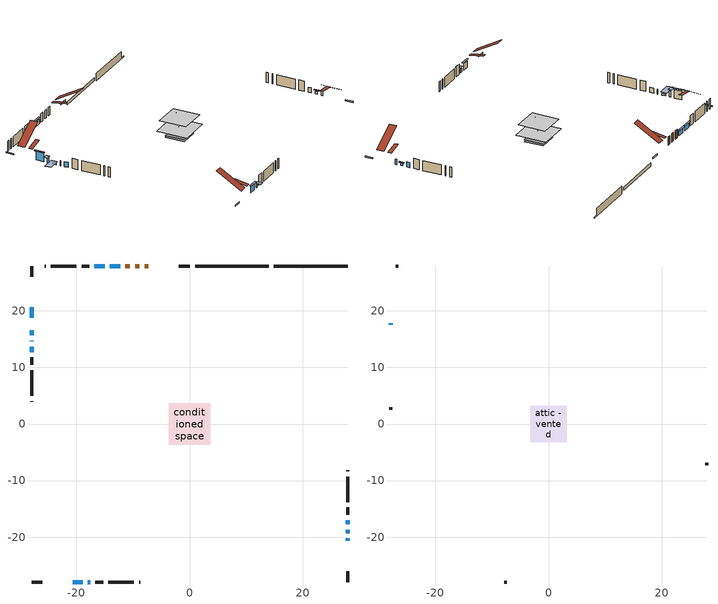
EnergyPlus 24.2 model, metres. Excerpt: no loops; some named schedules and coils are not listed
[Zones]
conditioned space
 floor outside (Floor1 construction): -1.72,-1.72 -1.72,1.72 1.72,1.72 1.72,-1.72 z0.92
 floor outside (Floor2 construction): -0.36,-0.36 -0.36,0.36 0.36,0.36 0.36,-0.36 z0.92
 floor adiabatic (Floor5 construction): -2.29,-2.29 -2.29,2.29 2.29,2.29 2.29,-2.29 z0.92
 floor adiabatic (AdiabaticFloorConstruction): -3.67,-3.67 -3.67,3.67 3.67,3.67 3.67,-3.67 z0.92
 floor foundation (Slab1 construction): -2.26,-2.26 -2.26,2.26 2.26,2.26 2.26,-2.26 z-0.91
 floor foundation (Slab2 construction): -2.29,-2.29 -2.29,2.29 2.29,2.29 2.29,-2.29 z-0.46
 wall outside (RimJoist1 construction): 0.05,27.93 -1.87,27.93 / -27.93,-27.93 -26.01,-27.93 / -27.93,27.93 -27.93,26.01 / 27.93,-27.93 27.93,-26.01 z0.92:1.22
 wall outside (AdiabaticWallConstruction 1): -7.27,27.93 -7.91,27.93 / -8.84,27.93 -9.6,27.93 / -10.53,27.93 -11.36,27.93 z0.92:2.95
 wall outside (AdiabaticWallConstruction): 27.93,-20.62 27.93,-20.2 / -27.93,14.76 -27.93,14.6 / -27.93,13.68 -27.93,12.72 / 27.93,-17.76 27.93,-17.01 z0.92:2.14; 27.93,-19.27 27.93,-18.68 z0.92:1.51; -20.62,-27.93 -18.89,-27.93 z0.92:2.44; -27.93,20.62 -27.93,18.76 z0.92:2.98; -27.93,16.6 -27.93,15.68 z0.92:1.38; -12.29,27.93 -14.07,27.93 / -14.99,27.93 -16.8,27.93 z0.92:2.09; -17.96,-27.93 -17.55,-27.93 z0.92:1.84
 wall outside (Wall1 construction): -17.73,27.93 -19.07,27.93 / -16.62,-27.93 -15.28,-27.93 / -27.93,11.79 -27.93,10.44 / 27.93,-16.08 27.93,-14.74 z0.92:3.36
 wall outside (Wall2 construction): -20,27.93 -24.53,27.93 / -14.35,-27.93 -9.82,-27.93 / -27.93,9.51 -27.93,4.99 / 27.93,-13.81 27.93,-9.28 z0.92:3.36
 wall outside (Wall3 construction): -25.46,27.93 -25.61,27.93 / -8.89,-27.93 -8.75,-27.93 / -27.93,4.06 -27.93,3.91 / 27.93,-8.35 27.93,-8.21 z0.92:3.36
 wall foundation (FoundationWall1 construction): 14.92,27.93,-0.91 14.92,27.93,0.92 26.63,27.93,0.92 26.63,27.93,-0.69 27.93,27.93,-0.69 27.93,27.93,-0.91
 wall foundation (FoundationWall2 construction): 13.99,27.93 0.98,27.93 z-0.46:0.3
 window (WindowConstruction 8): 27.93,-20.62 27.93,-20.2 z0.92:2.14
 window (WindowConstruction 5): 27.93,-19.27 27.93,-18.68 z0.92:1.51
 window (WindowConstruction 6): -20.62,-27.93 -18.89,-27.93 z0.92:2.44
 window (WindowConstruction 7): -27.93,20.62 -27.93,18.76 z0.92:2.98
 window (WindowConstruction 10): -27.93,16.6 -27.93,15.69 z0.92:1.38
 window (WindowConstruction): -27.93,14.76 -27.93,14.6 z0.92:2.14
 window (WindowConstruction 1): -27.93,13.68 -27.93,12.72 z0.92:2.14
 window (WindowConstruction 2): -12.29,27.93 -14.07,27.93 z0.92:2.09
 window (WindowConstruction 3): 27.93,-17.75 27.93,-17.01 z0.92:2.14
 window (WindowConstruction 4): -14.99,27.93 -16.8,27.93 z0.92:2.09
 window (WindowConstruction 9): -17.96,-27.93 -17.55,-27.93 z0.92:1.83
 door (Door): -7.27,27.93 -7.91,27.93 z0.92:2.95
 door (Door 1): -8.84,27.93 -9.6,27.93 z0.92:2.95
 door (Door 2): -10.53,27.93 -11.36,27.93 z0.92:2.95
 ceiling adiabatic (AdiabaticFloorConstruction): 3.67,-3.67 3.67,3.67 -3.67,3.67 -3.67,-3.67 z0.92
attic - vented
 floor to conditioned space (Floor3 construction Reversed): -3.24,-3.24 -3.24,3.24 3.24,3.24 3.24,-3.24 z3.36
 floor to conditioned space (Floor4 construction Reversed): -1.72,-1.72 -1.72,1.72 1.72,1.72 1.72,-1.72 z3.36
 wall outside (AdiabaticWallConstruction): -27.93,17.84 -27.93,17.53 z0.92:2.34
 wall outside (Wall4 construction): -26.54,27.93 -27.01,27.93 / -7.82,-27.93 -7.35,-27.93 / -27.93,2.98 -27.93,2.51 / 27.93,-7.28 27.93,-6.81 z0.92:3.36
 window (WindowConstruction 11): -27.93,17.83 -27.93,17.53 z0.92:2.34
 roof outside (Roof1 construction): -4.55,27.93,3.36 -4.55,21.91,6.87 -2.8,21.91,6.87 -2.8,27.93,3.36; -23.34,-27.93,3.36 -23.34,-21.91,6.87 -25.08,-21.91,6.87 -25.08,-27.93,3.36; -27.93,23.34,3.36 -21.91,23.34,6.87 -21.91,25.08,6.87 -27.93,25.08,3.36; 27.93,-23.34,3.36 21.91,-23.34,6.87 21.91,-25.08,6.87 27.93,-25.08,3.36
 roof outside (Roof2 construction): -6.34,27.93,3.36 -6.34,24.51,3.93 -5.47,24.51,3.93 -5.47,27.93,3.36; -21.55,-27.93,3.36 -21.55,-24.51,3.93 -22.41,-24.51,3.93 -22.41,-27.93,3.36; -27.93,21.55,3.36 -24.51,21.55,3.93 -24.51,22.41,3.93 -27.93,22.41,3.36; 27.93,-21.55,3.36 24.51,-21.55,3.93 24.51,-22.41,3.93 27.93,-22.41,3.36
shading: -27.93,17.23 -27.93,18.13 -29.15,18.13 -29.15,17.23 z2.64; 27.93,-18.38 27.93,-19.57 28.23,-19.57 28.23,-18.38 z1.8; -18.59,-27.93 -20.92,-27.93 -20.92,-28.23 -18.59,-28.23 z2.74; -27.93,18.46 -27.93,20.92 -28.23,20.92 -28.23,18.46 z3.28; -27.93,15.39 -27.93,16.9 -30.99,16.9 -30.99,15.39 z1.68; -14.36,27.93 -11.99,27.93 -11.99,28.23 -14.36,28.23 z2.39; -17.1,27.93 -14.7,27.93 -14.7,28.23 -17.1,28.23 z2.39; -17.26,-27.93 -18.26,-27.93 -18.26,-29.15 -17.26,-29.15 z2.13
[Building]
Building 1: Terrain=Suburbs
[Site:Location]
Ottawa Intl AP_ON: Latitude {deg}=45.32; Longitude {deg}=-75.67; Time Zone {hr}=-5; Elevation {m}=115; Keep Site Location Information=Yes
[Site:GroundTemperature:Shallow]
1.18808, -1.19398, -1.38475, -0.254337, 4.28362, 8.80044, 12.7163, 15.1969, 15.4076, 13.3901, 9.57408, 5.19582
[Site:WaterMainsTemperature]
Calculation Method=Schedule; Temperature Schedule=mains temperature schedule
[Material] Roughness=Rough; Thermal Absorptance=0.9
Name | Thickness {m} | Conductivity {W/m-K} | Density {kg/m3} | Specific Heat {J/kg-K} | Solar Absorptance | Visible Absorptance
asphalt or fiberglass shingles | 0.00635 | 0.162714 | 1121.4 | 1465.45 | 0.4 | 0.4
ceiling loosefill ins | 0.254 | 0.0480833 | 16.02 | 1046.75 | 0.7 | 0.7
ceiling stud and cavity | 0.1397 | 0.117886 | 65.682 | 1177.47 | 0.7 | 0.7
ceiling stud and cavity 1 | 0.0889 | 1.62859 | 20.9862 | 1087.66 | 0.7 | 0.7
concrete 4.0 in. | 0.1016 | 1.803125 | 2242.8 | 837.4 | 0.7 | 0.7
concrete 8.0 in. | 0.2032 | 1.803125 | 2242.8 | 837.4 | 0.7 | 0.7
door material | 0.04445 | 0.053851 | 512.64 | 1214.23 | 0.7 | 0.7
door material 1 | 0.04445 | 0.188738 | 512.64 | 1214.23 | 0.7 | 0.7
exterior vertical ins | 0.00202101 | 0.029427 | 32.04 | 1214.23 | 0.7 | 0.7
floor covering | 0.0127 | 9.015625 | 54.468 | 1339.84 | 0.6 | 0.6
floor covering 1 | 0.0127 | 0.0433444 | 54.468 | 1339.84 | 0.6 | 0.6
floor rigid ins | 0.051816 | 0.029427 | 32.04 | 1214.23 | 0.7 | 0.7
floor rigid ins 1; wall rigid ins | 0.512978 | 0.029427 | 32.04 | 1214.23 | 0.7 | 0.7
floor stud and cavity | 0.0889 | 0.195309 | 50.32683 | 1063.81 | 0.7 | 0.7
floor stud and cavity 1 | 0.1397 | 0.133971 | 92.3553 | 1139.71 | 0.7 | 0.7
floor stud and cavity 2 | 0.0889 | 0.221242 | 50.32683 | 1063.81 | 0.7 | 0.7
floor stud and cavity 3 | 0.1397 | 1.75129 | 37.0049 | 1207.88 | 0.7 | 0.7
furniture material conditioned space 1 | 0.1524 | 0.115458 | 640.8 | 1214.23 | 0.6 | 0.6
gypsum board | 0.0127 | 0.160291 | 801 | 837.4 | 0.6 | 0.6
gypsum board 1 | 0.00254 | 0.160291 | 801 | 837.4 | 0.6 | 0.6
gypsum board 2 | 0.0127 | 0.160291 | 801 | 837.4 | 0.7 | 0.7
osb sheathing 0.5 in. | 0.0127 | 0.115458 | 512.64 | 1214.23 | 0.7 | 0.7
osb sheathing 0.75 in. | 0.01905 | 0.115458 | 512.64 | 1214.23 | 0.7 | 0.7
rim joist stud and cavity | 0.0508 | 0.126838 | 50.32683 | 1063.81 | 0.6 | 0.6
wall stud and cavity | 0.1397 | 0.689953 | 139.0536 | 1170.24 | 0.7 | 0.7
wall stud and cavity 1 | 0.1397 | 0.0903627 | 139.0536 | 1170.24 | 0.7 | 0.7
wall stud and cavity 2 | 0.1397 | 0.147197 | 139.0536 | 1170.24 | 0.7 | 0.7
wall stud and cavity 3 | 0.0889 | 6.1454 | 50.32683 | 1063.81 | 0.6 | 0.6
wall stud and cavity 4 | 0.0889 | 0.380278 | 52.3479 | 1209.89 | 0.7 | 0.7
wall stud and cavity 5 | 0.0889 | 0.391764 | 83.0341 | 1211.67 | 0.7 | 0.7
wood siding | 0.0254 | 0.102417 | 544.68 | 1172.36 | 0.4 | 0.4
wood siding 1 | 0.00254 | 0.102417 | 544.68 | 1172.36 | 0.4 | 0.4
wood siding 2; wood siding 3; wood siding 4 | 0.0254 | 0.102417 | 544.68 | 1172.36 | 0.7 | 0.7
[WindowMaterial:SimpleGlazingSystem]
Name | U-Factor {W/m2-K} | Solar Heat Gain Coefficient
WindowMaterial | 4.69684 | 0.56
WindowMaterial 1 | 5.66551 | 0.74
WindowMaterial 10 | 4.672994 | 0.52
WindowMaterial 11 | 4.90182 | 0.6
WindowMaterial 2 | 3.27223 | 0.57
WindowMaterial 3 | 3.2711 | 0.56
WindowMaterial 4 | 3.27734 | 0.62
WindowMaterial 5 | 3.25293 | 0.39
WindowMaterial 6 | 2.94802 | 0.59
WindowMaterial 7 | 2.97414 | 0.6
WindowMaterial 8 | 2.986628 | 0.6
WindowMaterial 9 | 3.13539 | 0.43
[Construction]
AdiabaticFloorConstruction: floor stud and cavity 3, floor rigid ins 1, osb sheathing 0.75 in., floor covering 1
AdiabaticWallConstruction: wood siding 3, wall rigid ins, wall stud and cavity 4, gypsum board
AdiabaticWallConstruction 1: wood siding 4, wall rigid ins, wall stud and cavity 4, gypsum board
Door; Door 1: door material
Door 2: door material 1
Floor1 construction: floor stud and cavity, floor covering
Floor2 construction: floor stud and cavity 1, floor rigid ins, osb sheathing 0.75 in., floor covering 1
Floor3 construction Reversed: gypsum board, ceiling stud and cavity, ceiling loosefill ins
Floor4 construction Reversed: gypsum board 1, ceiling stud and cavity 1
Floor5 construction: floor stud and cavity 2, floor covering
FoundationWall1 construction: concrete 8.0 in.
FoundationWall2 construction: concrete 8.0 in., gypsum board 2
furniture construction conditioned space 1: furniture material conditioned space 1
PartitionWallConstruction: gypsum board, wall stud and cavity 5, gypsum board
RimJoist1 construction: wood siding 2, rim joist stud and cavity
Roof1 construction; Roof2 construction: asphalt or fiberglass shingles
Slab1 construction; Slab2 construction: concrete 4.0 in.
Wall1 construction: wood siding, osb sheathing 0.5 in., wall stud and cavity, gypsum board
Wall2 construction: wood siding, osb sheathing 0.5 in., wall stud and cavity 1, gypsum board
Wall3 construction: wood siding, osb sheathing 0.5 in., wall stud and cavity 2, gypsum board
Wall4 construction: wood siding 1, wall stud and cavity 3
WindowConstruction: WindowMaterial
WindowConstruction 1: WindowMaterial 1
WindowConstruction 10: WindowMaterial 10
WindowConstruction 11: WindowMaterial 11
WindowConstruction 2: WindowMaterial 2
WindowConstruction 3: WindowMaterial 3
WindowConstruction 4: WindowMaterial 4
WindowConstruction 5: WindowMaterial 5
WindowConstruction 6: WindowMaterial 6
WindowConstruction 7: WindowMaterial 7
WindowConstruction 8: WindowMaterial 8
WindowConstruction 9: WindowMaterial 9
[Zone] Multiplier=1; Part of Total Floor Area=Yes
Name | Volume {m3}
attic - vented | 23.1253
conditioned space | 193.1
[Space]
Name | Zone | Volume {m3}
attic - vented 1 | attic - vented | 23.1253
conditioned space 1 | conditioned space | 193.1
[ZoneInfiltration:EffectiveLeakageArea]
infil attic - vented 1: Zone or Space=attic - vented 1; Schedule=Always On Discrete; Effective Air Leakage Area {cm2}=2267.37; Stack Coefficient=0.00041387; Wind Coefficient=1.37452e-05
[ZoneMixing]
whole house fan mix: Zone or Space=attic - vented; Schedule=Always On Continuous; Design Flow Rate Calculation Method=Flow/Zone; Design Flow Rate {m3/s}=0; Source Zone or Space=conditioned space
[SurfaceProperty:ExposedFoundationPerimeter] Exposed Perimeter Calculation Method=TotalExposedPerimeter; Total Exposed Perimeter {m}=13.015
Slab1; Slab2
[InternalMass] Zone or ZoneList=conditioned space; Space or SpaceList=conditioned space 1
Name | Construction | Surface Area {m2}
furniture mass conditioned space 1 | furniture construction conditioned space 1 | 51.452
partition wall mass | PartitionWallConstruction | 107.65
[Lights]
interior lighting: Zone or ZoneList or Space or SpaceList=conditioned space 1; Schedule=interior lighting schedule; Design Level Calculation Method=LightingLevel; Lighting Level {W}=343.2; Return Air Fraction=0; Fraction Radiant=0.6; Fraction Visible=0.2; Fraction Replaceable=1
[People]
occupants: Zone or ZoneList or Space or SpaceList=conditioned space 1; Number of People Schedule=occupants schedule; Number of People Calculation Method=People; Number of People=3; Fraction Radiant=0.314171; Sensible Heat Fraction=0.56303; Activity Level Schedule=occupants activity schedule; Carbon Dioxide Generation Rate {m3/s-W}=0; Enable ASHRAE 55 Comfort Warnings=No; Mean Radiant Temperature Calculation Type=EnclosureAveraged
[ElectricEquipment] Zone or ZoneList or Space or SpaceList=conditioned space 1; Design Level Calculation Method=EquipmentLevel
Name | Schedule | Design Level {W} | Fraction Latent | Fraction Radiant | Fraction Lost
clothes dryer | clothes dryer schedule | 140.772 | 0.015 | 0.081 | 0.85
clothes washer | clothes washer schedule | 32.1985 | 0.03 | 0.162 | 0.7
cooking range | cooking range schedule | 215.147 | 0.08 | 0.432 | 0.2
dishwasher | dishwasher schedule | 66.8632 | 0.3 | 0.18 | 0.4
fridge | fridge schedule | 72.9452 | 0 | 0.6 | 0
mech vent bath fan 0 | mech vent bath fan 0 schedule | 25.1 | 0 | 0 | 1
mech vent house fan | mech vent house fan schedule | 0 | 0 | 0 | 1
mech vent house fan cfis | mech vent house fan cfis schedule | 0 | 0 | 0 | 0
misc plug loads | misc plug loads schedule | 494.7 | 0.045 | 0.513 | 0.1
whole house fan | Always On Discrete | 0 | 0 | 0 | 1
[OtherEquipment] Zone or ZoneList or Space or SpaceList=conditioned space 1; Design Level Calculation Method=EquipmentLevel
Name | Fuel Type | Schedule | Design Level {W} | Fraction Latent | Fraction Radiant | Fraction Lost
clothes dryer 1 | Electricity | clothes dryer schedule | 0 | 0.015 | 0.081 | 0.85
cooking range 1 | Electricity | cooking range schedule | 0 | 0.08 | 0.432 | 0.2
general water use latent | None | general water use schedule | 62.594 | 1 | 0 | 0
general water use sensible | None | general water use schedule | -61.6891 | 0 | 0.6 | 0
mech vent house fan latent load | None | Always On Discrete | 0 | 1 | 0 | 0
mech vent house fan sensible load | None | Always On Discrete | 0 | 0 | 0 | 0
water heater energy adjustment1 | Electricity | Always On Discrete | 0.01 | 0 | 0 | 1
[ZoneInfiltration:DesignFlowRate] Zone or ZoneList or Space or SpaceList=conditioned space 1; Schedule=Always On Discrete; Design Flow Rate Calculation Method=Flow/Zone; Design Flow Rate {m3/s}=0
infil flow; natural vent flow; whole house fan flow
[ZoneControl:Thermostat]
conditioned space Thermostat: Zone or ZoneList=conditioned space; Control Type Schedule=conditioned space Thermostat Schedule; Control 1=conditioned space temperature setpoint; Temperature Difference Between Cutout And Setpoint {deltaC}=0
[ThermostatSetpoint:DualSetpoint]
conditioned space temperature setpoint: Heating Setpoint Temperature Schedule=heating setpoint; Cooling Setpoint Temperature Schedule=cooling setpoint
[AirLoopHVAC:UnitarySystem]
unit heater unitary system: Control Type=Load; Controlling Zone or Thermostat Location=conditioned space; Dehumidification Control Type=None; Availability Schedule=Always On Discrete; Supply Fan=unit heater supply fan; Fan Placement=BlowThrough; Supply Air Fan Operating Mode Schedule=unit heater auto fan schedule; Heating Coil=unit heater htg coil; DX Heating Coil Sizing Ratio=1; Use DOAS DX Cooling Coil=No; Minimum Supply Air Temperature {C}=2; Latent Load Control=SensibleOnlyLoadControl; Cooling Supply Air Flow Rate Method=None; Heating Supply Air Flow Rate Method=SupplyAirFlowRate; Heating Supply Air Flow Rate {m3/s}=0.00141584; No Load Supply Air Flow Rate Method=SupplyAirFlowRate; No Load Supply Air Flow Rate {m3/s}=0; No Load Supply Air Flow Rate Control Set To Low Speed=Yes; Maximum Supply Air Temperature {C}=48.8889; Maximum Outdoor Dry-Bulb Temperature for Supplemental Heater Operation {C}=21; Ancillary On-Cycle Electric Power {W}=0; Ancillary Off-Cycle Electric Power {W}=0
[Zone equipment]
conditioned space: electric baseboard, unit heater unitary system
[Foundation:Kiva] Initial Indoor Air Temperature {C}=18; Wall Depth Below Slab {m}=0.2032
Name | Wall Height Above Grade {m} | Custom Block Material Name 1 | Custom Block Depth 1 {m} | Custom Block X Position 1 {m} | Custom Block Z Position 1 {m}
Foundation Kiva 1 | 0.919978
Foundation Kiva 2 | 0.299984 | exterior vertical ins | 0.759988 | 0.2159 | 0
[Foundation:Kiva:Settings]
Soil Conductivity {W/m-K}=0.849921; Soil Density {kg/m3}=1842.3; Soil Specific Heat {J/kg-K}=418.7; Ground Solar Absorptivity=0.9; Ground Thermal Absorptivity=0.9; Ground Surface Roughness {m}=0.03; Far-Field Width {m}=40; Deep-Ground Boundary Condition=ZeroFlux; Deep-Ground Depth {m}=40; Minimum Cell Dimension {m}=0.2; Maximum Cell Growth Coefficient=3; Simulation Timestep=Timestep
[Exterior:Lights]
exterior lighting: Schedule=exterior lighting schedule; Design Level {W}=75.6
[EnergyManagementSystem:Sensor] Output:Variable or Output:Meter Index Key=conditioned space
Name | Output:Variable or Output:Meter
conditioned_space_clg_unmet_s | Zone Cooling Setpoint Not Met Time
conditioned_space_htg_unmet_s | Zone Heating Setpoint Not Met Time
fridge_tin_s; tin_s; tin_s_1 | Zone Mean Air Temperature
tout_s | Zone Outdoor Air Drybulb Temperature
win_s | Zone Air Humidity Ratio
[Schedule:Constant]
Name | Hourly Value
Always On Continuous; mech vent house fan schedule; mech vent house fan cfis schedule; Always On Discrete | 1
occupants activity schedule | 117.228
fridge schedule; unit heater auto fan schedule | 0
[Schedule:Week:Daily]
interior lighting schedule Week Rule - Jan1-Jan27: interior lighting schedule day, interior lighting schedule day, interior lighting schedule day, interior lighting schedule day, interior lighting schedule day, interior lighting schedule day, interior lighting schedule day, interior lighting schedule default day, interior lighting schedule default day, interior lighting schedule default day, interior lighting schedule default day, interior lighting schedule default day
interior lighting schedule Week Rule - Jan28-Feb3: interior lighting schedule day, interior lighting schedule day, interior lighting schedule day, interior lighting schedule day, interior lighting schedule day 1, interior lighting schedule day 1, interior lighting schedule day 1, interior lighting schedule default day, interior lighting schedule default day, interior lighting schedule default day, interior lighting schedule default day, interior lighting schedule default day
interior lighting schedule Week Rule - Feb4-Feb24: interior lighting schedule day 1, interior lighting schedule day 1, interior lighting schedule day 1, interior lighting schedule day 1, interior lighting schedule day 1, interior lighting schedule day 1, interior lighting schedule day 1, interior lighting schedule default day, interior lighting schedule default day, interior lighting schedule default day, interior lighting schedule default day, interior lighting schedule default day
interior lighting schedule Week Rule - Feb25-Mar3: interior lighting schedule day 1, interior lighting schedule day 1, interior lighting schedule day 1, interior lighting schedule day 1, interior lighting schedule day 2, interior lighting schedule day 2, interior lighting schedule day 2, interior lighting schedule default day, interior lighting schedule default day, interior lighting schedule default day, interior lighting schedule default day, interior lighting schedule default day
interior lighting schedule Week Rule - Mar4-Mar31: interior lighting schedule day 2, interior lighting schedule day 2, interior lighting schedule day 2, interior lighting schedule day 2, interior lighting schedule day 2, interior lighting schedule day 2, interior lighting schedule day 2, interior lighting schedule default day, interior lighting schedule default day, interior lighting schedule default day, interior lighting schedule default day, interior lighting schedule default day
interior lighting schedule Week Rule - Apr1-Apr28: interior lighting schedule day 3, interior lighting schedule day 3, interior lighting schedule day 3, interior lighting schedule day 3, interior lighting schedule day 3, interior lighting schedule day 3, interior lighting schedule day 3, interior lighting schedule default day, interior lighting schedule default day, interior lighting schedule default day, interior lighting schedule default day, interior lighting schedule default day
interior lighting schedule Week Rule - Apr29-May5: interior lighting schedule day 3, interior lighting schedule day 3, interior lighting schedule day 4, interior lighting schedule day 4, interior lighting schedule day 4, interior lighting schedule day 4, interior lighting schedule day 4, interior lighting schedule default day, interior lighting schedule default day, interior lighting schedule default day, interior lighting schedule default day, interior lighting schedule default day
interior lighting schedule Week Rule - May6-May26: interior lighting schedule day 4, interior lighting schedule day 4, interior lighting schedule day 4, interior lighting schedule day 4, interior lighting schedule day 4, interior lighting schedule day 4, interior lighting schedule day 4, interior lighting schedule default day, interior lighting schedule default day, interior lighting schedule default day, interior lighting schedule default day, interior lighting schedule default day
interior lighting schedule Week Rule - May27-Jun2: interior lighting schedule day 4, interior lighting schedule day 4, interior lighting schedule day 4, interior lighting schedule day 4, interior lighting schedule day 4, interior lighting schedule day 5, interior lighting schedule day 5, interior lighting schedule default day, interior lighting schedule default day, interior lighting schedule default day, interior lighting schedule default day, interior lighting schedule default day
interior lighting schedule Week Rule - Jun3-Jun30: interior lighting schedule day 5, interior lighting schedule day 5, interior lighting schedule day 5, interior lighting schedule day 5, interior lighting schedule day 5, interior lighting schedule day 5, interior lighting schedule day 5, interior lighting schedule default day, interior lighting schedule default day, interior lighting schedule default day, interior lighting schedule default day, interior lighting schedule default day
interior lighting schedule Week Rule - Jul1-Jul28: interior lighting schedule day 6, interior lighting schedule day 6, interior lighting schedule day 6, interior lighting schedule day 6, interior lighting schedule day 6, interior lighting schedule day 6, interior lighting schedule day 6, interior lighting schedule default day, interior lighting schedule default day, interior lighting schedule default day, interior lighting schedule default day, interior lighting schedule default day
interior lighting schedule Week Rule - Jul29-Aug4: interior lighting schedule day 6, interior lighting schedule day 6, interior lighting schedule day 6, interior lighting schedule day 7, interior lighting schedule day 7, interior lighting schedule day 7, interior lighting schedule day 7, interior lighting schedule default day, interior lighting schedule default day, interior lighting schedule default day, interior lighting schedule default day, interior lighting schedule default day
interior lighting schedule Week Rule - Aug5-Aug25: interior lighting schedule day 7, interior lighting schedule day 7, interior lighting schedule day 7, interior lighting schedule day 7, interior lighting schedule day 7, interior lighting schedule day 7, interior lighting schedule day 7, interior lighting schedule default day, interior lighting schedule default day, interior lighting schedule default day, interior lighting schedule default day, interior lighting schedule default day
interior lighting schedule Week Rule - Aug26-Sep1: interior lighting schedule day 7, interior lighting schedule day 7, interior lighting schedule day 7, interior lighting schedule day 7, interior lighting schedule day 7, interior lighting schedule day 7, interior lighting schedule day 8, interior lighting schedule default day, interior lighting schedule default day, interior lighting schedule default day, interior lighting schedule default day, interior lighting schedule default day
interior lighting schedule Week Rule - Sep2-Sep29: interior lighting schedule day 8, interior lighting schedule day 8, interior lighting schedule day 8, interior lighting schedule day 8, interior lighting schedule day 8, interior lighting schedule day 8, interior lighting schedule day 8, interior lighting schedule default day, interior lighting schedule default day, interior lighting schedule default day, interior lighting schedule default day, interior lighting schedule default day
interior lighting schedule Week Rule - Sep30-Oct6: interior lighting schedule day 8, interior lighting schedule day 9, interior lighting schedule day 9, interior lighting schedule day 9, interior lighting schedule day 9, interior lighting schedule day 9, interior lighting schedule day 9, interior lighting schedule default day, interior lighting schedule default day, interior lighting schedule default day, interior lighting schedule default day, interior lighting schedule default day
interior lighting schedule Week Rule - Oct7-Oct27: interior lighting schedule day 9, interior lighting schedule day 9, interior lighting schedule day 9, interior lighting schedule day 9, interior lighting schedule day 9, interior lighting schedule day 9, interior lighting schedule day 9, interior lighting schedule default day, interior lighting schedule default day, interior lighting schedule default day, interior lighting schedule default day, interior lighting schedule default day
interior lighting schedule Week Rule - Oct28-Nov3: interior lighting schedule day 9, interior lighting schedule day 9, interior lighting schedule day 9, interior lighting schedule day 9, interior lighting schedule day 10, interior lighting schedule day 10, interior lighting schedule day 10, interior lighting schedule default day, interior lighting schedule default day, interior lighting schedule default day, interior lighting schedule default day, interior lighting schedule default day
interior lighting schedule Week Rule - Nov4-Nov24: interior lighting schedule day 10, interior lighting schedule day 10, interior lighting schedule day 10, interior lighting schedule day 10, interior lighting schedule day 10, interior lighting schedule day 10, interior lighting schedule day 10, interior lighting schedule default day, interior lighting schedule default day, interior lighting schedule default day, interior lighting schedule default day, interior lighting schedule default day
interior lighting schedule Week Rule - Nov25-Dec1: interior lighting schedule day 10, interior lighting schedule day 10, interior lighting schedule day 10, interior lighting schedule day 10, interior lighting schedule day 10, interior lighting schedule day 10, interior lighting schedule day 11, interior lighting schedule default day, interior lighting schedule default day, interior lighting schedule default day, interior lighting schedule default day, interior lighting schedule default day
interior lighting schedule Week Rule - Dec2-Dec31: interior lighting schedule day 11, interior lighting schedule day 11, interior lighting schedule day 11, interior lighting schedule day 11, interior lighting schedule day 11, interior lighting schedule day 11, interior lighting schedule day 11, interior lighting schedule default day, interior lighting schedule default day, interior lighting schedule default day, interior lighting schedule default day, interior lighting schedule default day
occupants schedule Week Rule - Jan1-Dec31: occupants schedule day, occupants schedule day, occupants schedule day, occupants schedule day, occupants schedule day, occupants schedule day, occupants schedule day, occupants schedule default day, occupants schedule default day, occupants schedule default day, occupants schedule default day, occupants schedule default day
clothes dryer schedule Week Rule - Jan1-Dec31: clothes dryer schedule day, clothes dryer schedule day, clothes dryer schedule day, clothes dryer schedule day, clothes dryer schedule day, clothes dryer schedule day, clothes dryer schedule day, clothes dryer schedule default day, clothes dryer schedule default day, clothes dryer schedule default day, clothes dryer schedule default day, clothes dryer schedule default day
clothes washer schedule Week Rule - Jan1-Dec31: clothes washer schedule day, clothes washer schedule day, clothes washer schedule day, clothes washer schedule day, clothes washer schedule day, clothes washer schedule day, clothes washer schedule day, clothes washer schedule default day, clothes washer schedule default day, clothes washer schedule default day, clothes washer schedule default day, clothes washer schedule default day
cooking range schedule Week Rule - Jan1-Dec31: cooking range schedule day, cooking range schedule day, cooking range schedule day, cooking range schedule day, cooking range schedule day, cooking range schedule day, cooking range schedule day, cooking range schedule default day, cooking range schedule default day, cooking range schedule default day, cooking range schedule default day, cooking range schedule default day
dishwasher schedule Week Rule - Jan1-Dec31: dishwasher schedule day, dishwasher schedule day, dishwasher schedule day, dishwasher schedule day, dishwasher schedule day, dishwasher schedule day, dishwasher schedule day, dishwasher schedule default day, dishwasher schedule default day, dishwasher schedule default day, dishwasher schedule default day, dishwasher schedule default day
mech vent bath fan 0 schedule Week Rule - Jan1-Dec31: mech vent bath fan 0 schedule day, mech vent bath fan 0 schedule day, mech vent bath fan 0 schedule day, mech vent bath fan 0 schedule day, mech vent bath fan 0 schedule day, mech vent bath fan 0 schedule day, mech vent bath fan 0 schedule day, mech vent bath fan 0 schedule default day, mech vent bath fan 0 schedule default day, mech vent bath fan 0 schedule default day, mech vent bath fan 0 schedule default day, mech vent bath fan 0 schedule default day
misc plug loads schedule Week Rule - Jan1-Dec31: misc plug loads schedule day, misc plug loads schedule day, misc plug loads schedule day, misc plug loads schedule day, misc plug loads schedule day, misc plug loads schedule day, misc plug loads schedule day, misc plug loads schedule default day, misc plug loads schedule default day, misc plug loads schedule default day, misc plug loads schedule default day, misc plug loads schedule default day
general water use schedule Week Rule - Jan1-Dec31: general water use schedule day, general water use schedule day, general water use schedule day, general water use schedule day, general water use schedule day, general water use schedule day, general water use schedule day, general water use schedule default day, general water use schedule default day, general water use schedule default day, general water use schedule default day, general water use schedule default day
exterior lighting schedule Week Rule - Jan1-Jan27: exterior lighting schedule day, exterior lighting schedule day, exterior lighting schedule day, exterior lighting schedule day, exterior lighting schedule day, exterior lighting schedule day, exterior lighting schedule day, exterior lighting schedule default day, exterior lighting schedule default day, exterior lighting schedule default day, exterior lighting schedule default day, exterior lighting schedule default day
exterior lighting schedule Week Rule - Jan28-Feb3: exterior lighting schedule day, exterior lighting schedule day, exterior lighting schedule day, exterior lighting schedule day, exterior lighting schedule day 1, exterior lighting schedule day 1, exterior lighting schedule day 1, exterior lighting schedule default day, exterior lighting schedule default day, exterior lighting schedule default day, exterior lighting schedule default day, exterior lighting schedule default day
exterior lighting schedule Week Rule - Feb4-Feb24: exterior lighting schedule day 1, exterior lighting schedule day 1, exterior lighting schedule day 1, exterior lighting schedule day 1, exterior lighting schedule day 1, exterior lighting schedule day 1, exterior lighting schedule day 1, exterior lighting schedule default day, exterior lighting schedule default day, exterior lighting schedule default day, exterior lighting schedule default day, exterior lighting schedule default day
exterior lighting schedule Week Rule - Feb25-Mar3: exterior lighting schedule day 1, exterior lighting schedule day 1, exterior lighting schedule day 1, exterior lighting schedule day 1, exterior lighting schedule day 2, exterior lighting schedule day 2, exterior lighting schedule day 2, exterior lighting schedule default day, exterior lighting schedule default day, exterior lighting schedule default day, exterior lighting schedule default day, exterior lighting schedule default day
exterior lighting schedule Week Rule - Mar4-Mar31: exterior lighting schedule day 2, exterior lighting schedule day 2, exterior lighting schedule day 2, exterior lighting schedule day 2, exterior lighting schedule day 2, exterior lighting schedule day 2, exterior lighting schedule day 2, exterior lighting schedule default day, exterior lighting schedule default day, exterior lighting schedule default day, exterior lighting schedule default day, exterior lighting schedule default day
exterior lighting schedule Week Rule - Apr1-Apr28: exterior lighting schedule day 3, exterior lighting schedule day 3, exterior lighting schedule day 3, exterior lighting schedule day 3, exterior lighting schedule day 3, exterior lighting schedule day 3, exterior lighting schedule day 3, exterior lighting schedule default day, exterior lighting schedule default day, exterior lighting schedule default day, exterior lighting schedule default day, exterior lighting schedule default day
exterior lighting schedule Week Rule - Apr29-May5: exterior lighting schedule day 3, exterior lighting schedule day 3, exterior lighting schedule day 4, exterior lighting schedule day 4, exterior lighting schedule day 4, exterior lighting schedule day 4, exterior lighting schedule day 4, exterior lighting schedule default day, exterior lighting schedule default day, exterior lighting schedule default day, exterior lighting schedule default day, exterior lighting schedule default day
[Schedule:Year]
interior lighting schedule: interior lighting schedule Week Rule - Jan1-Jan27, 1, 1, 1, 27, interior lighting schedule Week Rule - Jan28-Feb3, 1, 28, 2, 3, interior lighting schedule Week Rule - Feb4-Feb24, 2, 4, 2, 24, interior lighting schedule Week Rule - Feb25-Mar3, 2, 25, 3, 3, interior lighting schedule Week Rule - Mar4-Mar31, 3, 4, 3, 31, interior lighting schedule Week Rule - Apr1-Apr28, 4, 1, 4, 28, interior lighting schedule Week Rule - Apr29-May5, 4, 29, 5, 5, interior lighting schedule Week Rule - May6-May26, 5, 6, 5, 26, interior lighting schedule Week Rule - May27-Jun2, 5, 27, 6, 2, interior lighting schedule Week Rule - Jun3-Jun30, 6, 3, 6, 30, interior lighting schedule Week Rule - Jul1-Jul28, 7, 1, 7, 28, interior lighting schedule Week Rule - Jul29-Aug4, 7, 29, 8, 4, interior lighting schedule Week Rule - Aug5-Aug25, 8, 5, 8, 25, interior lighting schedule Week Rule - Aug26-Sep1, 8, 26, 9, 1, interior lighting schedule Week Rule - Sep2-Sep29, 9, 2, 9, 29, interior lighting schedule Week Rule - Sep30-Oct6, 9, 30, 10, 6, interior lighting schedule Week Rule - Oct7-Oct27, 10, 7, 10, 27, interior lighting schedule Week Rule - Oct28-Nov3, 10, 28, 11, 3, interior lighting schedule Week Rule - Nov4-Nov24, 11, 4, 11, 24, interior lighting schedule Week Rule - Nov25-Dec1, 11, 25, 12, 1, interior lighting schedule Week Rule - Dec2-Dec31, 12, 2, 12, 31
occupants schedule: occupants schedule Week Rule - Jan1-Dec31, 1, 1, 12, 31
clothes dryer schedule: clothes dryer schedule Week Rule - Jan1-Dec31, 1, 1, 12, 31
clothes washer schedule: clothes washer schedule Week Rule - Jan1-Dec31, 1, 1, 12, 31
cooking range schedule: cooking range schedule Week Rule - Jan1-Dec31, 1, 1, 12, 31
dishwasher schedule: dishwasher schedule Week Rule - Jan1-Dec31, 1, 1, 12, 31
mech vent bath fan 0 schedule: mech vent bath fan 0 schedule Week Rule - Jan1-Dec31, 1, 1, 12, 31
misc plug loads schedule: misc plug loads schedule Week Rule - Jan1-Dec31, 1, 1, 12, 31
general water use schedule: general water use schedule Week Rule - Jan1-Dec31, 1, 1, 12, 31
exterior lighting schedule: exterior lighting schedule Week Rule - Jan1-Jan27, 1, 1, 1, 27, exterior lighting schedule Week Rule - Jan28-Feb3, 1, 28, 2, 3, exterior lighting schedule Week Rule - Feb4-Feb24, 2, 4, 2, 24, exterior lighting schedule Week Rule - Feb25-Mar3, 2, 25, 3, 3, exterior lighting schedule Week Rule - Mar4-Mar31, 3, 4, 3, 31, exterior lighting schedule Week Rule - Apr1-Apr28, 4, 1, 4, 28, exterior lighting schedule Week Rule - Apr29-May5, 4, 29, 5, 5, exterior lighting schedule Week Rule - May6-May26, 5, 6, 5, 26, exterior lighting schedule Week Rule - May27-Jun2, 5, 27, 6, 2, exterior lighting schedule Week Rule - Jun3-Jun30, 6, 3, 6, 30, exterior lighting schedule Week Rule - Jul1-Jul28, 7, 1, 7, 28, exterior lighting schedule Week Rule - Jul29-Aug4, 7, 29, 8, 4, exterior lighting schedule Week Rule - Aug5-Aug25, 8, 5, 8, 25, exterior lighting schedule Week Rule - Aug26-Sep1, 8, 26, 9, 1, exterior lighting schedule Week Rule - Sep2-Sep29, 9, 2, 9, 29, exterior lighting schedule Week Rule - Sep30-Oct6, 9, 30, 10, 6, exterior lighting schedule Week Rule - Oct7-Oct27, 10, 7, 10, 27, exterior lighting schedule Week Rule - Oct28-Nov3, 10, 28, 11, 3, exterior lighting schedule Week Rule - Nov4-Nov24, 11, 4, 11, 24, exterior lighting schedule Week Rule - Nov25-Dec1, 11, 25, 12, 1, exterior lighting schedule Week Rule - Dec2-Dec31, 12, 2, 12, 31
[Schedule:Compact]
conditioned space Thermostat Schedule: Through: 12/31, For: AllDays, Until: 24:00, 4
mains temperature schedule: Through: 01/01, For: AllDays, Until: 24:00, 5.98056, Through: 01/02, For: AllDays, Until: 24:00, 5.90111, Through: 01/03, For: AllDays, Until: 24:00, 5.82222, Through: 01/04, For: AllDays, Until: 24:00, 5.74556, Through: 01/05, For: AllDays, Until: 24:00, 5.66944, Through: 01/06, For: AllDays, Until: 24:00, 5.595, Through: 01/07, For: AllDays, Until: 24:00, 5.52222, Through: 01/08, For: AllDays, Until: 24:00, 5.45, Through: 01/09, For: AllDays, Until: 24:00, 5.38, Through: 01/10, For: AllDays, Until: 24:00, 5.31111, Through: 01/11, For: AllDays, Until: 24:00, 5.24333, Through: 01/12, For: AllDays, Until: 24:00, 5.17778, Through: 01/13, For: AllDays, Until: 24:00, 5.11333, Through: 01/14, For: AllDays, Until: 24:00, 5.05, Through: 01/15, For: AllDays, Until: 24:00, 4.98833, Through: 01/16, For: AllDays, Until: 24:00, 4.92889, Through: 01/17, For: AllDays, Until: 24:00, 4.87, Through: 01/18, For: AllDays, Until: 24:00, 4.81333, Through: 01/19, For: AllDays, Until: 24:00, 4.75833, Through: 01/20, For: AllDays, Until: 24:00, 4.70444, Through: 01/21, For: AllDays, Until: 24:00, 4.65278, Through: 01/22, For: AllDays, Until: 24:00, 4.60222, Through: 01/23, For: AllDays, Until: 24:00, 4.55333, Through: 01/24, For: AllDays, Until: 24:00, 4.50667, Through: 01/25, For: AllDays, Until: 24:00, 4.46111, Through: 01/26, For: AllDays, Until: 24:00, 4.41722, Through: 01/27, For: AllDays, Until: 24:00, 4.37556, Through: 01/28, For: AllDays, Until: 24:00, 4.335, Through: 01/29, For: AllDays, Until: 24:00, 4.29667, Through: 01/30, For: AllDays, Until: 24:00, 4.26, Through: 01/31, For: AllDays, Until: 24:00, 4.225, Through: 02/01, For: AllDays, Until: 24:00, 4.19167, Through: 02/02, For: AllDays, Until: 24:00, 4.16, Through: 02/03, For: AllDays, Until: 24:00, 4.13056, Through: 02/04, For: AllDays, Until: 24:00, 4.10278, Through: 02/05, For: AllDays, Until: 24:00, 4.07667, Through: 02/06, For: AllDays, Until: 24:00, 4.05222, Through: 02/07, For: AllDays, Until: 24:00, 4.03, Through: 02/08, For: AllDays, Until: 24:00, 4.00889, Through: 02/09, For: AllDays, Until: 24:00, 3.99056, Through: 02/10, For: AllDays, Until: 24:00, 3.97333, Through: 02/11, For: AllDays, Until: 24:00, 3.95833, Through: 02/12, For: AllDays, Until: 24:00, 3.945, Through: 02/13, For: AllDays, Until: 24:00, 3.93333, Through: 02/14, For: AllDays, Until: 24:00, 3.92389, Through: 02/15, For: AllDays, Until: 24:00, 3.91611, Through: 02/16, For: AllDays, Until: 24:00, 3.91, Through: 02/17, For: AllDays, Until: 24:00, 3.90611, Through: 02/18, For: AllDays, Until: 24:00, 3.90389, Through: 02/19, For: AllDays, Until: 24:00, 3.90389, Through: 02/20, For: AllDays, Until: 24:00, 3.905, Through: 02/21, For: AllDays, Until: 24:00, 3.90889, Through: 02/22, For: AllDays, Until: 24:00, 3.91389, Through: 02/23, For: AllDays, Until: 24:00, 3.92111, Through: 02/24, For: AllDays, Until: 24:00, 3.93, Through: 02/25, For: AllDays, Until: 24:00, 3.94056, Through: 02/26, For: AllDays, Until: 24:00, 3.95333, Through: 02/27, For: AllDays, Until: 24:00, 3.96778, Through: 02/28, For: AllDays, Until: 24:00, 3.98444, Through: 03/01, For: AllDays, Until: 24:00, 4.00278, Through: 03/02, For: AllDays, Until: 24:00, 4.02278, Through: 03/03, For: AllDays, Until: 24:00, 4.04444, Through: 03/04, For: AllDays, Until: 24:00, 4.06833, Through: 03/05, For: AllDays, Until: 24:00, 4.09389, Through: 03/06, For: AllDays, Until: 24:00, 4.12111, Through: 03/07, For: AllDays, Until: 24:00, 4.15, Through: 03/08, For: AllDays, Until: 24:00, 4.18111, Through: 03/09, For: AllDays, Until: 24:00, 4.21333, Through: 03/10, For: AllDays, Until: 24:00, 4.24778, Through: 03/11, For: AllDays, Until: 24:00, 4.28389, Through: 03/12, For: AllDays, Until: 24:00, 4.32222, Through: 03/13, For: AllDays, Until: 24:00, 4.36167, Through: 03/14, For: AllDays, Until: 24:00, 4.40333, Through: 03/15, For: AllDays, Until: 24:00, 4.44611, Through: 03/16, For: AllDays, Until: 24:00, 4.49111, Through: 03/17, For: AllDays, Until: 24:00, 4.53722, Through: 03/18, For: AllDays, Until: 24:00, 4.58556, Through: 03/19, For: AllDays, Until: 24:00, 4.63556, Through: 03/20, For: AllDays, Until: 24:00, 4.68667, Through: 03/21, For: AllDays, Until: 24:00, 4.74, Through: 03/22, For: AllDays, Until: 24:00, 4.79444, Through: 03/23, For: AllDays, Until: 24:00, 4.85111, Through: 03/24, For: AllDays, Until: 24:00, 4.90889, Through: 03/25, For: AllDays, Until: 24:00, 4.96833, Through: 03/26, For: AllDays, Until: 24:00, 5.02944, Through: 03/27, For: AllDays, Until: 24:00, 5.09167, Through: 03/28, For: AllDays, Until: 24:00, 5.15556, Through: 03/29, For: AllDays, Until: 24:00, 5.22111, Through: 03/30, For: AllDays, Until: 24:00, 5.28833, Through: 03/31, For: AllDays, Until: 24:00, 5.35667, Through: 04/01, For: AllDays, Until: 24:00, 5.42667, Through: 04/02, For: AllDays, Until: 24:00, 5.49778, Through: 04/03, For: AllDays, Until: 24:00, 5.57056, Through: 04/04, For: AllDays, Until: 24:00, 5.64444, Through: 04/05, For: AllDays, Until: 24:00, 5.71944, Through: 04/06, For: AllDays, Until: 24:00, 5.79611, Through: 04/07, For: AllDays, Until: 24:00, 5.87444, Through: 04/08, For: AllDays, Until: 24:00, 5.95389, Through: 04/09, For: AllDays, Until: 24:00, 6.03389, Through: 04/10, For: AllDays, Until: 24:00, 6.11611, Through: 04/11, For: AllDays, Until: 24:00, 6.19889, Through: 04/12, For: AllDays, Until: 24:00, 6.28278, Through: 04/13, For: AllDays, Until: 24:00, 6.36833, Through: 04/14, For: AllDays, Until: 24:00, 6.45444, Through: 04/15, For: AllDays, Until: 24:00, 6.54222, Through: 04/16, For: AllDays, Until: 24:00, 6.63056, Through: 04/17, For: AllDays, Until: 24:00, 6.72056, Through: 04/18, For: AllDays, Until: 24:00, 6.81111, Through: 04/19, For: AllDays, Until: 24:00, 6.90278, Through: 04/20, For: AllDays, Until: 24:00, 6.99556, Through: 04/21, For: AllDays, Until: 24:00, 7.08889, Through: 04/22, For: AllDays, Until: 24:00, 7.18333, Through: 04/23, For: AllDays, Until: 24:00, 7.27889, Through: 04/24, For: AllDays, Until: 24:00, 7.375, Through: 04/25, For: AllDays, Until: 24:00, 7.47222, Through: 04/26, For: AllDays, Until: 24:00, 7.57, Through: 04/27, For: AllDays, Until: 24:00, 7.66889, Through: 04/28, For: AllDays, Until: 24:00, 7.76833, Through: 04/29, For: AllDays, Until: 24:00, 7.86833, Through: 04/30, For: AllDays, Until: 24:00, 7.96889, Through: 05/01, For: AllDays, Until: 24:00, 8.07056, Through: 05/02, For: AllDays, Until: 24:00, 8.17278, Through: 05/03, For: AllDays, Until: 24:00, 8.275, Through: 05/04, For: AllDays, Until: 24:00, 8.37833, Through: 05/05, For: AllDays, Until: 24:00, 8.48222, Through: 05/06, For: AllDays, Until: 24:00, 8.58667, Through: 05/07, For: AllDays, Until: 24:00, 8.69111, Through: 05/08, For: AllDays, Until: 24:00, 8.79667, Through: 05/09, For: AllDays, Until: 24:00, 8.90222, Through: 05/10, For: AllDays, Until: 24:00, 9.00833, Through: 05/11, For: AllDays, Until: 24:00, 9.11444, Through: 05/12, For: AllDays, Until: 24:00, 9.22111, Through: 05/13, For: AllDays, Until: 24:00, 9.32778, Through: 05/14, For: AllDays, Until: 24:00, 9.435, Through: 05/15, For: AllDays, Until: 24:00, 9.54278, Through: 05/16, For: AllDays, Until: 24:00, 9.65, Through: 05/17, For: AllDays, Until: 24:00, 9.75778, Through: 05/18, For: AllDays, Until: 24:00, 9.86611, Through: 05/19, For: AllDays, Until: 24:00, 9.97389, Through: 05/20, For: AllDays, Until: 24:00, 10.0822, Through: 05/21, For: AllDays, Until: 24:00, 10.19, Through: 05/22, For: AllDays, Until: 24:00, 10.2983, Through: 05/23, For: AllDays, Until: 24:00, 10.4061, Through: 05/24, For: AllDays, Until: 24:00, 10.5139, Through: 05/25, For: AllDays, Until: 24:00, 10.6222, Through: 05/26, For: AllDays, Until: 24:00, 10.73, Through: 05/27, For: AllDays, Until: 24:00, 10.8372, Through: 05/28, For: AllDays, Until: 24:00, 10.945, Through: 05/29, For: AllDays, Until: 24:00, 11.0517, Through: 05/30, For: AllDays, Until: 24:00, 11.1589, Through: 05/31, For: AllDays, Until: 24:00, 11.2656, Through: 06/01, For: AllDays, Until: 24:00, 11.3717, Through: 06/02, For: AllDays, Until: 24:00, 11.4778, Through: 06/03, For: AllDays, Until: 24:00, 11.5833, Through: 06/04, For: AllDays, Until: 24:00, 11.6883, Through: 06/05, For: AllDays, Until: 24:00, 11.7933, Through: 06/06, For: AllDays, Until: 24:00, 11.8972, Through: 06/07, For: AllDays, Until: 24:00, 12.0011, Through: 06/08, For: AllDays, Until: 24:00, 12.1044, Through: 06/09, For: AllDays, Until: 24:00, 12.2067, Through: 06/10, For: AllDays, Until: 24:00, 12.3089, Through: 06/11, For: AllDays, Until: 24:00, 12.4106, Through: 06/12, For: AllDays, Until: 24:00, 12.5111, Through: 06/13, For: AllDays, Until: 24:00, 12.6111, Through: 06/14, For: AllDays, Until: 24:00, 12.7106, Through: 06/15, For: AllDays, Until: 24:00, 12.8089, Through: 06/16, For: AllDays, Until: 24:00, 12.9067, Through: 06/17, For: AllDays, Until: 24:00, 13.0039, Through: 06/18, For: AllDays, Until: 24:00, 13.1, Through: 06/19, For: AllDays, Until: 24:00, 13.195, Through: 06/20, For: AllDays, Until: 24:00, 13.2894, Through: 06/21, For: AllDays, Until: 24:00, 13.3833, Through: 06/22, For: AllDays, Until: 24:00, 13.4756, Through: 06/23, For: AllDays, Until: 24:00, 13.5672, Through: 06/24, For: AllDays, Until: 24:00, 13.6578, Through: 06/25, For: AllDays, Until: 24:00, 13.7472, Through: 06/26, For: AllDays, Until: 24:00, 13.8356, Through: 06/27, For: AllDays, Until: 24:00, 13.9233, Through: 06/28, For: AllDays, Until: 24:00, 14.0094, Through: 06/29, For: AllDays, Until: 24:00, 14.0944, Through: 06/30, For: AllDays, Until: 24:00, 14.1789, Through: 07/01, For: AllDays, Until: 24:00, 14.2617, Through: 07/02, For: AllDays, Until: 24:00, 14.3433, Through: 07/03, For: AllDays, Until: 24:00, 14.4233, Through: 07/04, For: AllDays, Until: 24:00, 14.5028, Through: 07/05, For: AllDays, Until: 24:00, 14.5806, Through: 07/06, For: AllDays, Until: 24:00, 14.6567, Through: 07/07, For: AllDays, Until: 24:00, 14.7322, Through: 07/08, For: AllDays, Until: 24:00, 14.8061, Through: 07/09, For: AllDays, Until: 24:00, 14.8783, Through: 07/10, For: AllDays, Until: 24:00, 14.9494, Through: 07/11, For: AllDays, Until: 24:00, 15.0194, Through: 07/12, For: AllDays, Until: 24:00, 15.0878, Through: 07/13, For: AllDays, Until: 24:00, 15.1544, Through: 07/14, For: AllDays, Until: 24:00, 15.22, Through: 07/15, For: AllDays, Until: 24:00, 15.2833, Through: 07/16, For: AllDays, Until: 24:00, 15.3461, Through: 07/17, For: AllDays, Until: 24:00, 15.4067, Through: 07/18, For: AllDays, Until: 24:00, 15.4661, Through: 07/19, For: AllDays, Until: 24:00, 15.5239, Through: 07/20, For: AllDays, Until: 24:00, 15.58, Through: 07/21, For: AllDays, Until: 24:00, 15.6344, Through: 07/22, For: AllDays, Until: 24:00, 15.6872, Through: 07/23, For: AllDays, Until: 24:00, 15.7383, Through: 07/24, For: AllDays, Until: 24:00, 15.7883, Through: 07/25, For: AllDays, Until: 24:00, 15.8361, Through: 07/26, For: AllDays, Until: 24:00, 15.8822, Through: 07/27, For: AllDays, Until: 24:00, 15.9272, Through: 07/28, For: AllDays, Until: 24:00, 15.97, Through: 07/29, For: AllDays, Until: 24:00, 16.0111, Through: 07/30, For: AllDays, Until: 24:00, 16.0506, Through: 07/31, For: AllDays, Until: 24:00, 16.0883, Through: 08/01, For: AllDays, Until: 24:00, 16.1244, Through: 08/02, For: AllDays, Until: 24:00, 16.1583, Through: 08/03, For: AllDays, Until: 24:00, 16.1911, Through: 08/04, For: AllDays, Until: 24:00, 16.2217, Through: 08/05, For: AllDays, Until: 24:00, 16.2506, Through: 08/06, For: AllDays, Until: 24:00, 16.2778, Through: 08/07, For: AllDays, Until: 24:00, 16.3028, Through: 08/08, For: AllDays, Until: 24:00, 16.3267, Through: 08/09, For: AllDays, Until: 24:00, 16.3483, Through: 08/10, For: AllDays, Until: 24:00, 16.3678, Through: 08/11, For: AllDays, Until: 24:00, 16.3861, Through: 08/12, For: AllDays, Until: 24:00, 16.4022, Through: 08/13, For: AllDays, Until: 24:00, 16.4167, Through: 08/14, For: AllDays, Until: 24:00, 16.4289, Through: 08/15, For: AllDays, Until: 24:00, 16.4394, Through: 08/16, For: AllDays, Until: 24:00, 16.4483, Through: 08/17, For: AllDays, Until: 24:00, 16.455, Through: 08/18, For: AllDays, Until: 24:00, 16.4606, Through: 08/19, For: AllDays, Until: 24:00, 16.4633, Through: 08/20, For: AllDays, Until: 24:00, 16.465, Through: 08/21, For: AllDays, Until: 24:00, 16.4644, Through: 08/22, For: AllDays, Until: 24:00, 16.4622, Through: 08/23, For: AllDays, Until: 24:00, 16.4578, Through: 08/24, For: AllDays, Until: 24:00, 16.4517, Through: 08/25, For: AllDays, Until: 24:00, 16.4439, Through: 08/26, For: AllDays, Until: 24:00, 16.4339, Through: 08/27, For: AllDays, Until: 24:00, 16.4222, Through: 08/28, For: AllDays, Until: 24:00, 16.4089, Through: 08/29, For: AllDays, Until: 24:00, 16.3933, Through: 08/30, For: AllDays, Until: 24:00, 16.3761, Through: 08/31, For: AllDays, Until: 24:00, 16.3572, Through: 09/01, For: AllDays, Until: 24:00, 16.3361, Through: 09/02, For: AllDays, Until: 24:00, 16.3139, Through: 09/03, For: AllDays, Until: 24:00, 16.2894, Through: 09/04, For: AllDays, Until: 24:00, 16.2628, Through: 09/05, For: AllDays, Until: 24:00, 16.235, Through: 09/06, For: AllDays, Until: 24:00, 16.205, Through: 09/07, For: AllDays, Until: 24:00, 16.1733, Through: 09/08, For: AllDays, Until: 24:00, 16.14, Through: 09/09, For: AllDays, Until: 24:00, 16.1044, Through: 09/10, For: AllDays, Until: 24:00, 16.0678, Through: 09/11, For: AllDays, Until: 24:00, 16.0289, Through: 09/12, For: AllDays, Until: 24:00, 15.9889, Through: 09/13, For: AllDays, Until: 24:00, 15.9467, Through: 09/14, For: AllDays, Until: 24:00, 15.9028, Through: 09/15, For: AllDays, Until: 24:00, 15.8572, Through: 09/16, For: AllDays, Until: 24:00, 15.81, Through: 09/17, For: AllDays, Until: 24:00, 15.7611, Through: 09/18, For: AllDays, Until: 24:00, 15.7106, Through: 09/19, For: AllDays, Until: 24:00, 15.6583, Through: 09/20, For: AllDays, Until: 24:00, 15.6044, Through: 09/21, For: AllDays, Until: 24:00, 15.5489, Through: 09/22, For: AllDays, Until: 24:00, 15.4922, Through: 09/23, For: AllDays, Until: 24:00, 15.4333, Through: 09/24, For: AllDays, Until: 24:00, 15.3733, Through: 09/25, For: AllDays, Until: 24:00, 15.3117, Through: 09/26, For: AllDays, Until: 24:00, 15.2483, Through: 09/27, For: AllDays, Until: 24:00, 15.1839, Through: 09/28, For: AllDays, Until: 24:00, 15.1178, Through: 09/29, For: AllDays, Until: 24:00, 15.05, Through: 09/30, For: AllDays, Until: 24:00, 14.9811, Through: 10/01, For: AllDays, Until: 24:00, 14.9106, Through: 10/02, For: AllDays, Until: 24:00, 14.8389, Through: 10/03, For: AllDays, Until: 24:00, 14.7656, Through: 10/04, For: AllDays, Until: 24:00, 14.6906, Through: 10/05, For: AllDays, Until: 24:00, 14.615, Through: 10/06, For: AllDays, Until: 24:00, 14.5378, Through: 10/07, For: AllDays, Until: 24:00, 14.4589, Through: 10/08, For: AllDays, Until: 24:00, 14.3794, Through: 10/09, For: AllDays, Until: 24:00, 14.2983, Through: 10/10, For: AllDays, Until: 24:00, 14.2161, Through: 10/11, For: AllDays, Until: 24:00, 14.1322, Through: 10/12, For: AllDays, Until: 24:00, 14.0478, Through: 10/13, For: AllDays, Until: 24:00, 13.9622, Through: 10/14, For: AllDays, Until: 24:00, 13.875, Through: 10/15, For: AllDays, Until: 24:00, 13.7872, Through: 10/16, For: AllDays, Until: 24:00, 13.6983, Through: 10/17, For: AllDays, Until: 24:00, 13.6078, Through: 10/18, For: AllDays, Until: 24:00, 13.5167, Through: 10/19, For: AllDays, Until: 24:00, 13.425, Through: 10/20, For: AllDays, Until: 24:00, 13.3317, Through: 10/21, For: AllDays, Until: 24:00, 13.2378, Through: 10/22, For: AllDays, Until: 24:00, 13.1428, Through: 10/23, For: AllDays, Until: 24:00, 13.0472, Through: 10/24, For: AllDays, Until: 24:00, 12.9506, Through: 10/25, For: AllDays, Until: 24:00, 12.8528, Through: 10/26, For: AllDays, Until: 24:00, 12.755, Through: 10/27, For: AllDays, Until: 24:00, 12.6556, Through: 10/28, For: AllDays, Until: 24:00, 12.5561, Through: 10/29, For: AllDays, Until: 24:00, 12.4556, Through: 10/30, For: AllDays, Until: 24:00, 12.3544, Through: 10/31, For: AllDays, Until: 24:00, 12.2528, Through: 11/01, For: AllDays, Until: 24:00, 12.1506, Through: 11/02, For: AllDays, Until: 24:00, 12.0472, Through: 11/03, For: AllDays, Until: 24:00, 11.9439, Through: 11/04, For: AllDays, Until: 24:00, 11.84, Through: 11/05, For: AllDays, Until: 24:00, 11.7356, Through: 11/06, For: AllDays, Until: 24:00, 11.6306, Through: 11/07, For: AllDays, Until: 24:00, 11.525, Through: 11/08, For: AllDays, Until: 24:00, 11.4194, Through: 11/09, For: AllDays, Until: 24:00, 11.3133, Through: 11/10, For: AllDays, Until: 24:00, 11.2067, Through: 11/11, For: AllDays, Until: 24:00, 11.1, Through: 11/12, For: AllDays, Until: 24:00, 10.9928, Through: 11/13, For: AllDays, Until: 24:00, 10.8856, Through: 11/14, For: AllDays, Until: 24:00, 10.7778, Through: 11/15, For: AllDays, Until: 24:00, 10.6706, Through: 11/16, For: AllDays, Until: 24:00, 10.5628, Through: 11/17, For: AllDays, Until: 24:00, 10.4544, Through: 11/18, For: AllDays, Until: 24:00, 10.3467, Through: 11/19, For: AllDays, Until: 24:00, 10.2383, Through: 11/20, For: AllDays, Until: 24:00, 10.1306, Through: 11/21, For: AllDays, Until: 24:00, 10.0222, Through: 11/22, For: AllDays, Until: 24:00, 9.91444, Through: 11/23, For: AllDays, Until: 24:00, 9.80667, Through: 11/24, For: AllDays, Until: 24:00, 9.69833, Through: 11/25, For: AllDays, Until: 24:00, 9.59111, Through: 11/26, For: AllDays, Until: 24:00, 9.48333, Through: 11/27, For: AllDays, Until: 24:00, 9.37611, Through: 11/28, For: AllDays, Until: 24:00, 9.26889, Through: 11/29, For: AllDays, Until: 24:00, 9.16222, Through: 11/30, For: AllDays, Until: 24:00, 9.05556, Through: 12/01, For: AllDays, Until: 24:00, 8.94944, Through: 12/02, For: AllDays, Until: 24:00, 8.84389, Through: 12/03, For: AllDays, Until: 24:00, 8.73833, Through: 12/04, For: AllDays, Until: 24:00, 8.63333, Through: 12/05, For: AllDays, Until: 24:00, 8.52889, Through: 12/06, For: AllDays, Until: 24:00, 8.425, Through: 12/07, For: AllDays, Until: 24:00, 8.32167, Through: 12/08, For: AllDays, Until: 24:00, 8.21833, Through: 12/09, For: AllDays, Until: 24:00, 8.11611, Through: 12/10, For: AllDays, Until: 24:00, 8.01444, Through: 12/11, For: AllDays, Until: 24:00, 7.91333, Through: 12/12, For: AllDays, Until: 24:00, 7.81278, Through: 12/13, For: AllDays, Until: 24:00, 7.71333, Through: 12/14, For: AllDays, Until: 24:00, 7.61389, Through: 12/15, For: AllDays, Until: 24:00, 7.51611, Through: 12/16, For: AllDays, Until: 24:00, 7.41833, Through: 12/17, For: AllDays, Until: 24:00, 7.32167, Through: 12/18, For: AllDays, Until: 24:00, 7.22611, Through: 12/19, For: AllDays, Until: 24:00, 7.13111, Through: 12/20, For: AllDays, Until: 24:00, 7.03722, Through: 12/21, For: AllDays, Until: 24:00, 6.94389, Through: 12/22, For: AllDays, Until: 24:00, 6.85222, Through: 12/23, For: AllDays, Until: 24:00, 6.76111, Through: 12/24, For: AllDays, Until: 24:00, 6.67056, Through: 12/25, For: AllDays, Until: 24:00, 6.58167, Through: 12/26, For: AllDays, Until: 24:00, 6.49389, Through: 12/27, For: AllDays, Until: 24:00, 6.40667, Through: 12/28, For: AllDays, Until: 24:00, 6.32111, Through: 12/29, For: AllDays, Until: 24:00, 6.23611, Through: 12/30, For: AllDays, Until: 24:00, 6.15278, Through: 12/31, For: AllDays, Until: 24:00, 6.07056
